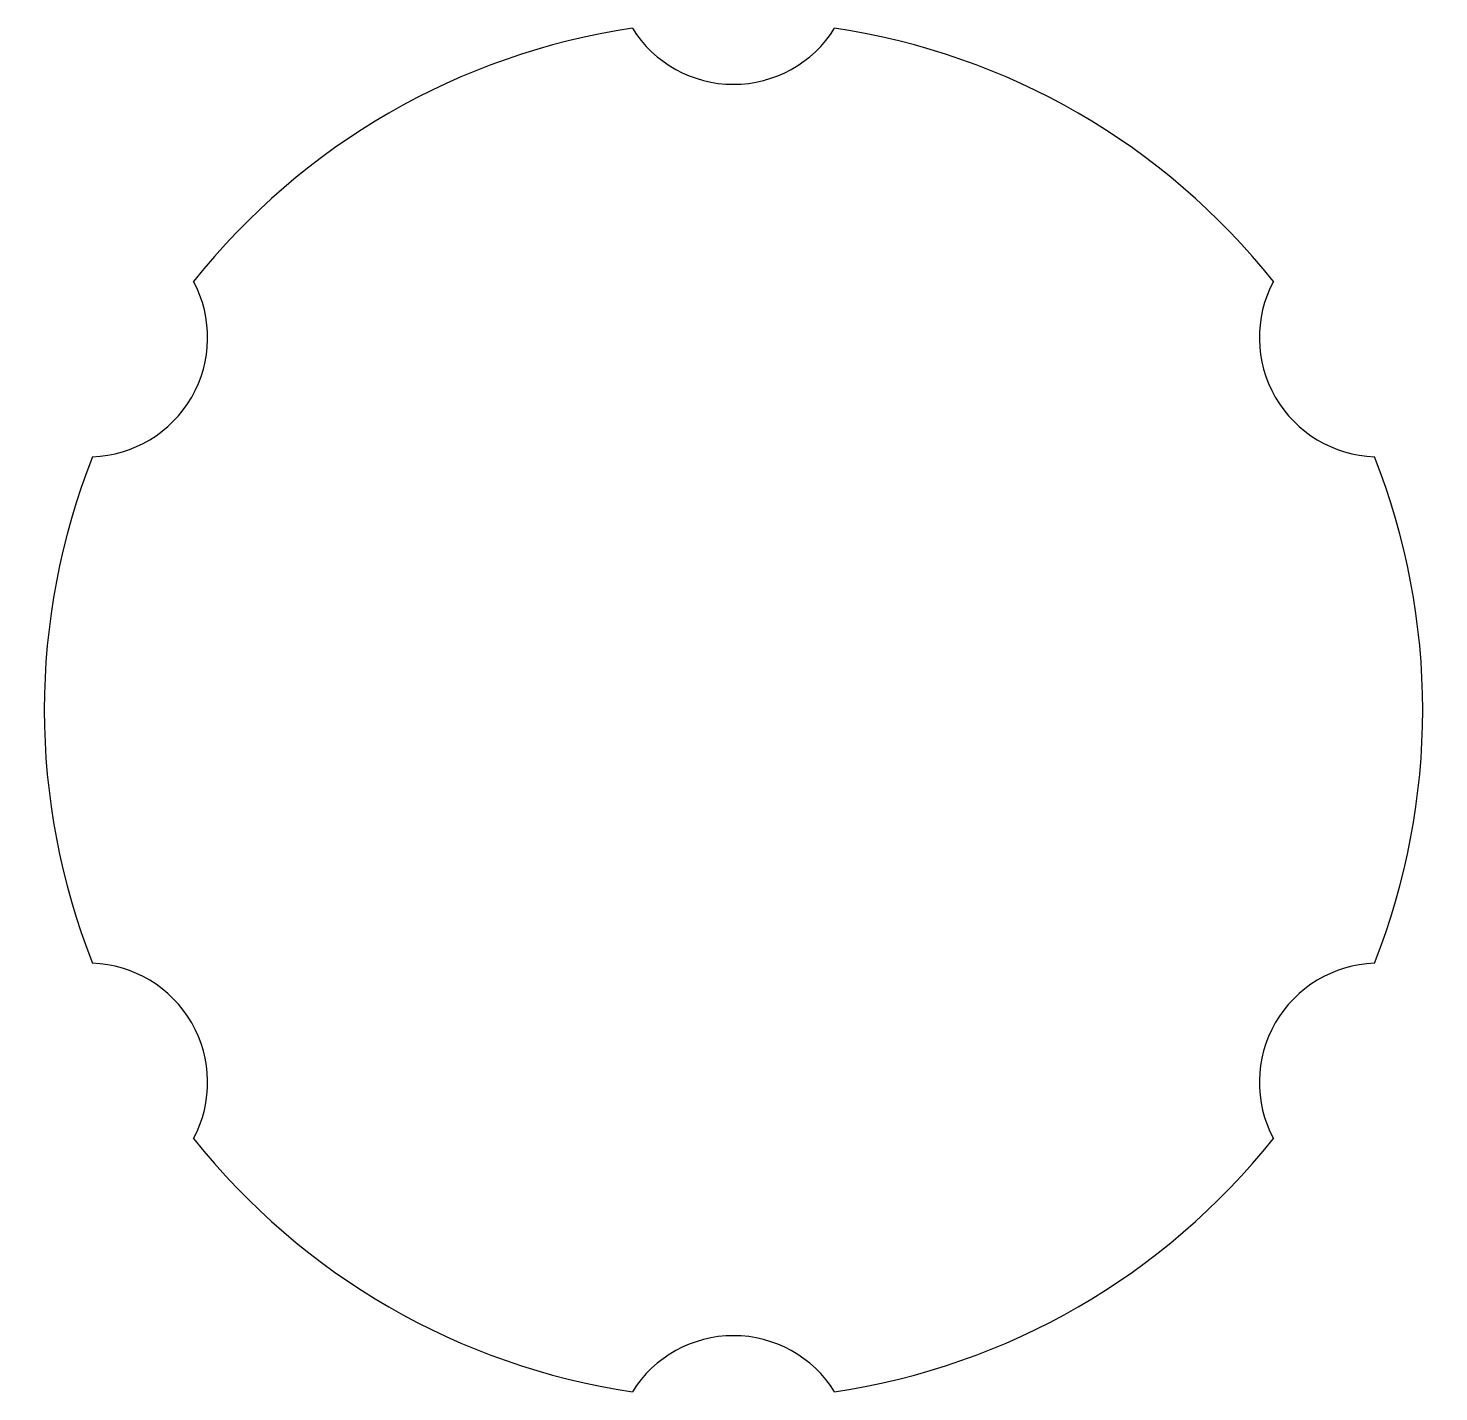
# Model space of a CAD drawing. Header units: millimetres. Extents: x -17.8 to 17.8, y -17.2 to 17.2.
import ezdxf

# ---------------------------------------------------------------- set-up
doc = ezdxf.new("R2010")
doc.units = ezdxf.units.MM

# ---------------------------------------------------------------- blocks, each defined once
blk = doc.blocks.new('6 lugs hole')
at = {"color": 3}
for centre, radius, start, end in [((0, 0), 17.35, 98.4363, 141.5637), ((0, 18.75), 3, 211.9544, 328.0456), ((0, 0), 17.35, 38.4363, 81.5637), ((-16.238, 9.375), 3, 271.9544, 28.0456), ((16.238, 9.375), 3, 151.9544, 268.0456), ((0, 0), 17.35, 158.4363, 201.5637), ((0, 0), 17.35, 338.4363, 21.5637), ((-16.238, -9.375), 3, 331.9544, 88.0456), ((16.238, -9.375), 3, 91.9544, 208.0456), ((0, 0), 17.35, 218.4363, 261.5637), ((0, 0), 17.35, 278.4363, 321.5637), ((0, -18.75), 3, 31.9544, 148.0456)]:
    blk.add_arc(centre, radius, start, end, dxfattribs=at)

msp = doc.modelspace()

# ---------------------------------------------------------------- block references
at = {"color": 3}
msp.add_blockref('6 lugs hole', (0, 0), dxfattribs=at)

doc.saveas('drawing.dxf')
